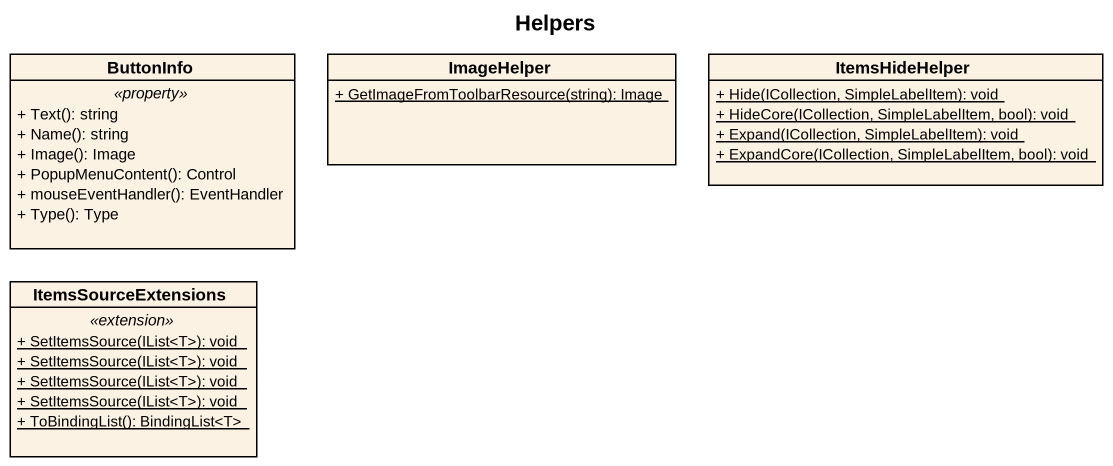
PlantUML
@startuml
title Helpers
hide circle
hide empty members
skinparam classAttributeIconSize 0
class ButtonInfo {
  .. <<property>> ..
  + Text(): string
  + Name(): string
  + Image(): Image
  + PopupMenuContent(): Control
  + mouseEventHandler(): EventHandler
  + Type(): Type
}
class ImageHelper {
  {static} + GetImageFromToolbarResource(string): Image
}
class ItemsHideHelper {
  {static} + Hide(ICollection, SimpleLabelItem): void
  {static} + HideCore(ICollection, SimpleLabelItem, bool): void
  {static} + Expand(ICollection, SimpleLabelItem): void
  {static} + ExpandCore(ICollection, SimpleLabelItem, bool): void
}
class ItemsSourceExtensions {
  .. <<extension>> ..
  {static} + SetItemsSource(IList<T>): void
  {static} + SetItemsSource(IList<T>): void
  {static} + SetItemsSource(IList<T>): void
  {static} + SetItemsSource(IList<T>): void
  {static} + ToBindingList(): BindingList<T>
}
@enduml
